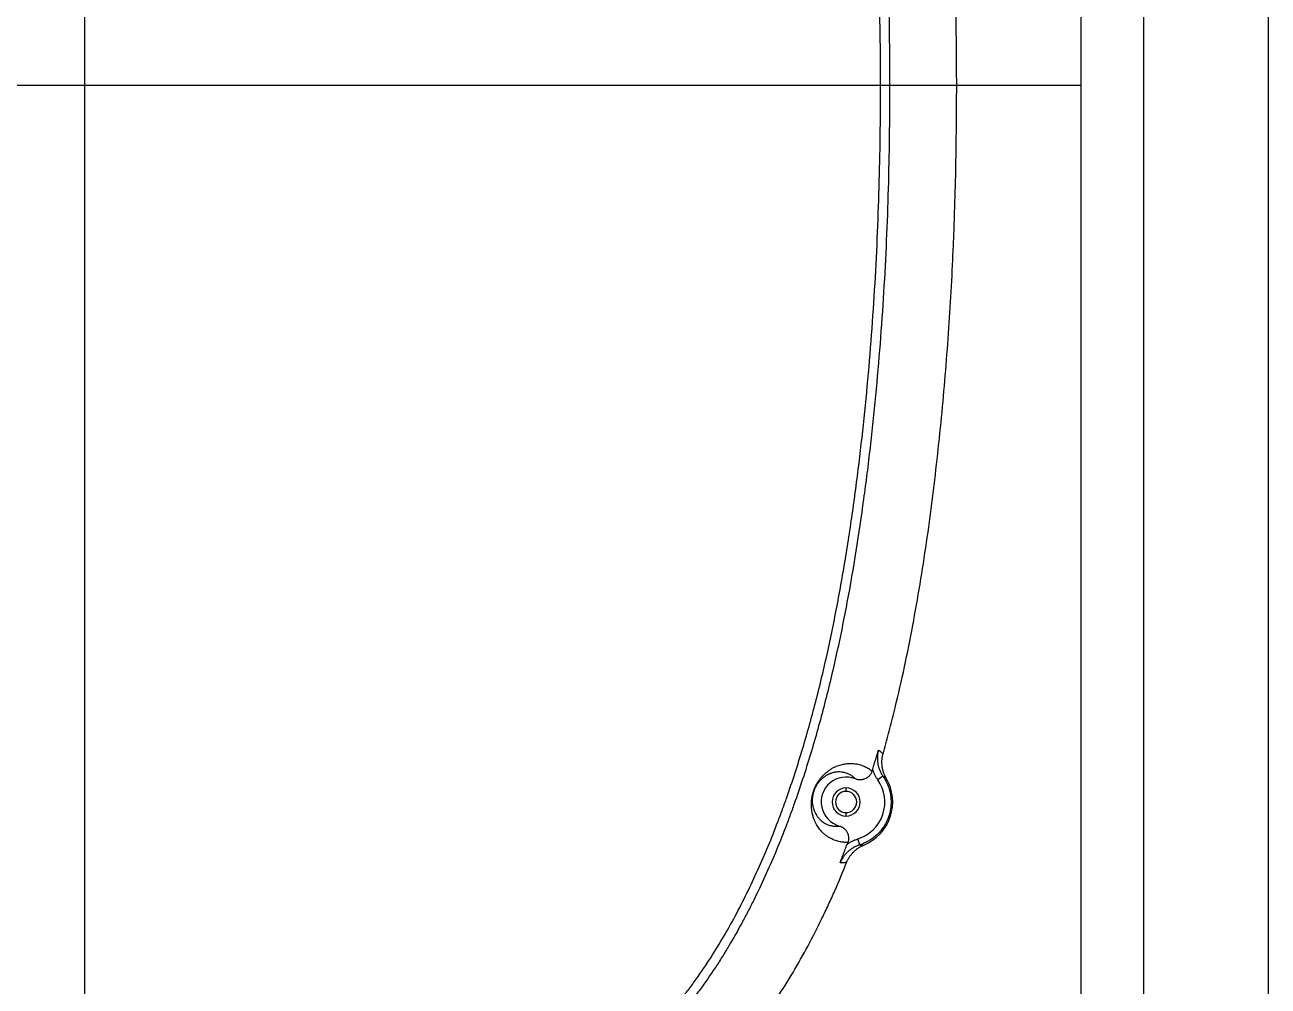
# Model space of a CAD drawing. Header units: millimetres. Extents: x -33000 to 294000, y 0 to 42408.
# Drawn here: x 136958.7 to 137158.3, y 13560.1 to 13714.4 of the extents above; entities that cross this region are included whole.
import ezdxf

# ---------------------------------------------------------------- set-up
doc = ezdxf.new("R2010")
doc.units = ezdxf.units.MM
doc.header["$LTSCALE"] = 50
doc.linetypes.add('DASHDOT', pattern=[22, 20, -1, 0, -1])
doc.layers.add('arch', color=8, linetype='Continuous')

msp = doc.modelspace()

# ---------------------------------------------------------------- linework, layer by layer
at = {"layer": 'arch'}
for p, q in [((137158.27, 14734.6), (137158.27, 13324.6)), ((137138.27, 14714.6), (137138.27, 13344.6)), ((136968.27, 14704.6), (136968.27, 13354.6)), ((137128.27, 13354.6), (137128.27, 14704.6))]:
    msp.add_line(p, q, dxfattribs=at)
at = {"layer": 'arch', "linetype": 'DASHDOT'}
msp.add_line((137128.27, 13704.6), (136400.19, 13704.6), dxfattribs=at)
at = {"layer": 'arch', "linetype": 'Continuous'}
for p, q in [((137096.44, 13593.73), (137095.62, 13593.16)), ((137090.52, 13591.31), (137090.52, 13591.86)), ((137090.52, 13587.36), (137090.52, 13587.91)), ((137092.7, 13582.72), (137092.39, 13583.68))]:
    msp.add_line(p, q, dxfattribs=at)
for radius, start, end in [(4, 67.9014, 254.5737), (6.22, 287.5692, 34.8421), (7.48, 292.3522, 30.5285), (2.25, 90, 270), (1.7, 90, 270), (2.25, 270, 90), (1.7, 270, 90)]:
    msp.add_arc((137090.52, 13589.61), radius, start, end, dxfattribs=at)
for points, knots in [([(136963.32, 13896.07), (136966.11, 13895.86), (136968.9, 13895.6), (136974.45, 13894.98), (136977.21, 13894.63), (136982.72, 13893.83), (136985.46, 13893.38), (136990.92, 13892.37), (136993.64, 13891.82), (136999.05, 13890.59), (137001.74, 13889.91), (137007.09, 13888.44), (137009.76, 13887.64), (137013.73, 13886.33), (137015.05, 13885.87), (137017.68, 13884.92), (137018.99, 13884.43), (137020.95, 13883.66), (137021.93, 13883.27), (137022.9, 13882.86), (137023.39, 13882.66), (137023.55, 13882.59), (137023.88, 13882.45), (137025.34, 13881.83), (137026.78, 13881.19), (137029.32, 13880), (137031.84, 13878.78), (137035.55, 13876.82), (137037.97, 13875.43), (137040.36, 13873.99), (137041.54, 13873.25), (137043.88, 13871.72), (137045.04, 13870.94), (137047.32, 13869.31), (137048.44, 13868.47), (137050.11, 13867.18), (137050.93, 13866.52), (137051.89, 13865.74), (137052.29, 13865.4), (137052.56, 13865.17), (137052.7, 13865.06), (137053.91, 13864.03), (137054.96, 13863.09), (137057.01, 13861.18), (137058.01, 13860.21), (137059.96, 13858.22), (137060.91, 13857.2), (137062.76, 13855.13), (137063.66, 13854.07), (137065.41, 13851.91), (137066.25, 13850.81), (137067.9, 13848.57), (137068.69, 13847.43), (137069.84, 13845.69), (137070.22, 13845.1), (137070.97, 13843.92), (137071.33, 13843.32), (137072.05, 13842.12), (137072.4, 13841.51), (137073.09, 13840.28), (137073.44, 13839.67), (137073.86, 13838.89), (137073.94, 13838.74), (137074.11, 13838.43), (137074.19, 13838.27), (137074.44, 13837.8), (137074.93, 13836.87), (137075.4, 13835.92), (137076.34, 13834.03), (137076.94, 13832.77), (137078.1, 13830.22), (137078.66, 13828.94), (137080.28, 13825.07), (137081.28, 13822.47), (137083.14, 13817.21), (137084.01, 13814.57), (137085.62, 13809.23), (137086.37, 13806.54), (137087.76, 13801.13), (137088.41, 13798.4), (137089.16, 13794.98), (137089.38, 13793.95), (137089.6, 13792.92), (137089.74, 13792.23), (137089.81, 13791.89), (137090.16, 13790.17), (137090.43, 13788.8), (137091.2, 13784.67), (137091.68, 13781.91), (137092.56, 13776.41), (137092.96, 13773.65), (137094.08, 13765.38), (137094.71, 13759.87), (137095.5, 13751.6), (137095.75, 13748.84), (137096.18, 13743.32), (137096.37, 13740.56), (137096.87, 13732.28), (137097.35, 13721.23), (137097.5, 13710.18), (137097.5, 13699.12), (137097.43, 13693.59), (137097.12, 13682.53), (137096.88, 13677), (137096.37, 13668.69), (137096.18, 13665.92), (137095.75, 13660.39), (137095.5, 13657.62), (137094.97, 13652.08), (137094.68, 13649.3), (137094.21, 13645.15), (137094.04, 13643.76), (137093.69, 13640.99), (137093.51, 13639.6), (137092.57, 13632.67), (137091.69, 13627.15), (137090.15, 13618.93), (137089.6, 13616.2), (137088.4, 13610.76), (137087.75, 13608.04), (137086.36, 13602.65), (137085.62, 13599.96), (137084, 13594.61), (137083.13, 13591.95), (137082.07, 13588.98), (137081.96, 13588.65), (137081.72, 13587.99), (137081.6, 13587.66), (137081.23, 13586.67), (137080.49, 13584.71), (137079.71, 13582.76), (137078.09, 13578.9), (137076.93, 13576.36), (137075.39, 13573.25), (137075.07, 13572.63), (137074.43, 13571.39), (137074.11, 13570.78), (137073.11, 13568.94), (137072.43, 13567.73), (137071.36, 13565.94), (137071, 13565.34), (137070.26, 13564.16), (137069.88, 13563.57), (137068.72, 13561.82), (137067.92, 13560.67), (137066.68, 13558.97), (137066.25, 13558.41), (137065.72, 13557.71), (137065.61, 13557.57), (137065.39, 13557.29), (137065.06, 13556.88), (137063.85, 13555.37), (137062.72, 13554.03), (137060.86, 13551.95), (137059.91, 13550.93), (137057.96, 13548.95), (137056.97, 13547.98), (137054.94, 13546.09), (137053.9, 13545.17), (137051.79, 13543.37), (137050.71, 13542.5), (137048.52, 13540.79), (137047.41, 13539.96), (137045.14, 13538.34), (137043.99, 13537.55), (137042.23, 13536.4), (137041.35, 13535.84), (137040.3, 13535.19), (137039.85, 13534.91), (137039.55, 13534.73), (137039.4, 13534.64), (137038.04, 13533.82), (137036.83, 13533.12), (137034.38, 13531.77), (137031.91, 13530.46), (137029.41, 13529.24), (137025.63, 13527.48), (137023.08, 13526.38), (137017.91, 13524.35), (137015.3, 13523.41), (137010.03, 13521.66), (137007.36, 13520.85), (137003.33, 13519.73), (137001.98, 13519.37), (136999.95, 13518.86), (136999.27, 13518.69), (136998.25, 13518.45), (136997.91, 13518.37), (136997.22, 13518.21), (136995.52, 13517.81), (136993.8, 13517.44), (136991.75, 13517.02), (136991.06, 13516.88), (136989.68, 13516.61), (136989, 13516.48), (136985.55, 13515.84), (136982.79, 13515.39), (136977.25, 13514.58), (136974.47, 13514.23), (136970.3, 13513.76), (136968.9, 13513.62), (136966.11, 13513.36), (136964.72, 13513.24), (136963.32, 13513.13)], [0, 0, 0, 0, 0.015625, 0.015625, 0.03125, 0.03125, 0.046875, 0.046875, 0.0625, 0.0625, 0.078125, 0.078125, 0.09375, 0.09375, 0.101562, 0.101562, 0.109375, 0.109375, 0.113281, 0.115234, 0.115234, 0.116211, 0.116211, 0.117187, 0.125, 0.125, 0.132812, 0.140625, 0.148437, 0.148437, 0.15625, 0.15625, 0.164062, 0.164062, 0.171875, 0.171875, 0.175781, 0.177734, 0.178711, 0.178711, 0.179687, 0.179687, 0.1875, 0.1875, 0.195312, 0.195312, 0.203125, 0.203125, 0.210937, 0.210937, 0.21875, 0.21875, 0.226562, 0.226562, 0.230469, 0.230469, 0.234375, 0.234375, 0.238281, 0.238281, 0.242187, 0.242187, 0.243164, 0.243164, 0.244141, 0.244141, 0.246094, 0.25, 0.25, 0.257812, 0.257812, 0.265625, 0.265625, 0.28125, 0.28125, 0.296875, 0.296875, 0.3125, 0.3125, 0.328125, 0.328125, 0.332031, 0.333984, 0.333984, 0.335937, 0.335937, 0.34375, 0.34375, 0.359375, 0.359375, 0.375, 0.375, 0.40625, 0.40625, 0.421875, 0.421875, 0.4375, 0.4375, 0.46875, 0.5, 0.5, 0.53125, 0.53125, 0.5625, 0.5625, 0.578125, 0.578125, 0.59375, 0.59375, 0.609375, 0.609375, 0.617187, 0.617187, 0.625, 0.625, 0.65625, 0.65625, 0.671875, 0.671875, 0.6875, 0.6875, 0.703125, 0.703125, 0.71875, 0.71875, 0.720703, 0.720703, 0.722656, 0.722656, 0.726562, 0.734375, 0.734375, 0.75, 0.75, 0.753906, 0.753906, 0.757812, 0.757812, 0.765625, 0.765625, 0.769531, 0.769531, 0.773437, 0.773437, 0.78125, 0.78125, 0.785156, 0.785156, 0.786133, 0.786133, 0.787109, 0.789062, 0.796875, 0.796875, 0.804687, 0.804687, 0.8125, 0.8125, 0.820312, 0.820312, 0.828125, 0.828125, 0.835937, 0.835937, 0.84375, 0.84375, 0.847656, 0.849609, 0.850586, 0.850586, 0.851562, 0.851562, 0.859375, 0.859375, 0.867187, 0.875, 0.875, 0.890625, 0.890625, 0.90625, 0.90625, 0.921875, 0.921875, 0.929687, 0.929687, 0.933594, 0.933594, 0.935547, 0.935547, 0.9375, 0.945312, 0.945312, 0.949219, 0.949219, 0.953125, 0.953125, 0.96875, 0.96875, 0.984375, 0.984375, 0.992187, 0.992187, 1, 1, 1, 1]), ([(136963.2, 13514.63), (136965.98, 13514.84), (136968.74, 13515.1), (136974.25, 13515.71), (136977, 13516.06), (136982.48, 13516.86), (136985.21, 13517.3), (136990.65, 13518.31), (136993.36, 13518.86), (136998.76, 13520.09), (137001.45, 13520.77), (137005.47, 13521.87), (137006.81, 13522.26), (137008.47, 13522.76), (137008.81, 13522.87), (137009.47, 13523.07), (137010.47, 13523.38), (137011.46, 13523.71), (137014.76, 13524.8), (137017.37, 13525.74), (137022.52, 13527.77), (137025.07, 13528.86), (137028.83, 13530.62), (137031.32, 13531.83), (137033.77, 13533.13), (137036.2, 13534.48), (137037.41, 13535.18), (137038.75, 13535.99), (137038.9, 13536.08), (137039.2, 13536.26), (137039.65, 13536.53), (137040.68, 13537.18), (137041.56, 13537.74), (137043.3, 13538.88), (137044.44, 13539.67), (137046.68, 13541.27), (137047.79, 13542.1), (137049.96, 13543.8), (137051.02, 13544.67), (137053.11, 13546.45), (137054.14, 13547.37), (137056.15, 13549.24), (137057.13, 13550.21), (137059.05, 13552.18), (137059.99, 13553.19), (137061.83, 13555.27), (137062.73, 13556.33), (137063.82, 13557.69), (137064.04, 13557.96), (137064.36, 13558.38), (137064.47, 13558.51), (137064.68, 13558.79), (137065.22, 13559.48), (137065.74, 13560.18), (137066.97, 13561.87), (137067.75, 13563.02), (137069.27, 13565.34), (137069.99, 13566.51), (137071.4, 13568.89), (137072.07, 13570.09), (137073.37, 13572.53), (137074, 13573.75), (137075.83, 13577.47), (137076.96, 13579.99), (137078.55, 13583.82), (137079.32, 13585.76), (137080.05, 13587.71), (137080.35, 13588.53), (137080.41, 13588.69), (137080.53, 13589.02), (137080.71, 13589.51), (137080.88, 13590), (137081.92, 13592.95), (137082.77, 13595.59), (137084.36, 13600.89), (137085.1, 13603.56), (137086.46, 13608.91), (137087.1, 13611.6), (137088.27, 13617), (137088.82, 13619.71), (137089.83, 13625.15), (137090.53, 13629.24), (137091.26, 13634.04), (137091.61, 13636.44), (137091.75, 13637.47), (137091.85, 13638.15), (137091.89, 13638.5), (137092.31, 13641.59), (137092.99, 13647.09), (137093.56, 13652.58), (137094.09, 13658.08), (137094.32, 13660.82), (137094.75, 13666.31), (137094.94, 13669.06), (137095.43, 13677.29), (137095.67, 13682.78), (137095.98, 13693.75), (137096.05, 13699.23), (137096.05, 13710.19), (137095.97, 13715.67), (137095.66, 13726.63), (137095.43, 13732.1), (137094.93, 13740.31), (137094.74, 13743.05), (137094.31, 13748.52), (137094.07, 13751.26), (137093.29, 13759.46), (137092.67, 13764.93), (137091.57, 13773.12), (137091.17, 13775.86), (137090.3, 13781.32), (137089.83, 13784.05), (137089.07, 13788.14), (137088.8, 13789.5), (137088.46, 13791.21), (137088.39, 13791.55), (137088.25, 13792.23), (137088.04, 13793.25), (137087.24, 13796.99), (137086.44, 13800.37), (137085.07, 13805.74), (137084.33, 13808.41), (137082.75, 13813.7), (137081.89, 13816.33), (137080.06, 13821.55), (137079.08, 13824.13), (137077.48, 13827.97), (137076.38, 13830.51), (137075.2, 13833.03), (137074.27, 13834.9), (137073.8, 13835.84), (137073.24, 13836.92), (137072.99, 13837.38), (137072.83, 13837.69), (137072.75, 13837.85), (137072, 13839.24), (137071.32, 13840.45), (137070.26, 13842.25), (137069.9, 13842.84), (137069.16, 13844.02), (137068.79, 13844.6), (137067.65, 13846.34), (137066.87, 13847.47), (137065.24, 13849.7), (137064.41, 13850.79), (137062.68, 13852.93), (137061.79, 13853.99), (137059.96, 13856.05), (137059.02, 13857.06), (137057.09, 13859.03), (137056.1, 13860), (137054.07, 13861.9), (137053.03, 13862.83), (137051.83, 13863.85), (137051.7, 13863.96), (137051.43, 13864.19), (137051.3, 13864.3), (137050.89, 13864.63), (137050.08, 13865.3), (137049.26, 13865.95), (137047.61, 13867.24), (137046.5, 13868.07), (137044.24, 13869.68), (137043.09, 13870.46), (137040.78, 13871.98), (137039.6, 13872.71), (137037.23, 13874.14), (137034.83, 13875.52), (137031.16, 13877.46), (137028.66, 13878.67), (137026.13, 13879.84), (137024.86, 13880.41), (137023.42, 13881.03), (137023.26, 13881.1), (137022.93, 13881.23), (137022.77, 13881.3), (137022.29, 13881.5), (137021.32, 13881.9), (137020.35, 13882.29), (137018.41, 13883.05), (137017.11, 13883.54), (137014.5, 13884.48), (137013.19, 13884.93), (137009.25, 13886.23), (137006.61, 13887.02), (137001.3, 13888.48), (136998.63, 13889.15), (136993.27, 13890.36), (136990.57, 13890.92), (136985.16, 13891.91), (136982.44, 13892.36), (136976.98, 13893.15), (136974.24, 13893.5), (136968.74, 13894.11), (136965.98, 13894.36), (136963.2, 13894.58)], [0, 0, 0, 0, 0.015625, 0.015625, 0.03125, 0.03125, 0.046875, 0.046875, 0.0625, 0.0625, 0.078125, 0.078125, 0.085938, 0.085938, 0.087891, 0.087891, 0.089844, 0.09375, 0.09375, 0.109375, 0.109375, 0.125, 0.125, 0.132812, 0.140625, 0.140625, 0.148437, 0.148437, 0.149414, 0.149414, 0.150391, 0.152344, 0.15625, 0.15625, 0.164062, 0.164062, 0.171875, 0.171875, 0.179687, 0.179687, 0.1875, 0.1875, 0.195312, 0.195312, 0.203125, 0.203125, 0.210938, 0.210938, 0.212891, 0.212891, 0.213867, 0.213867, 0.214844, 0.21875, 0.21875, 0.226563, 0.226563, 0.234375, 0.234375, 0.242188, 0.242188, 0.25, 0.25, 0.265625, 0.265625, 0.273438, 0.277344, 0.277344, 0.27832, 0.27832, 0.279297, 0.28125, 0.28125, 0.296875, 0.296875, 0.3125, 0.3125, 0.328125, 0.328125, 0.34375, 0.34375, 0.359375, 0.367188, 0.371094, 0.373047, 0.373047, 0.375, 0.375, 0.390625, 0.40625, 0.40625, 0.421875, 0.421875, 0.4375, 0.4375, 0.46875, 0.46875, 0.5, 0.5, 0.53125, 0.53125, 0.5625, 0.5625, 0.578125, 0.578125, 0.59375, 0.59375, 0.625, 0.625, 0.640625, 0.640625, 0.65625, 0.65625, 0.664063, 0.664063, 0.666016, 0.666016, 0.667969, 0.671875, 0.6875, 0.6875, 0.703125, 0.703125, 0.71875, 0.71875, 0.734375, 0.734375, 0.742188, 0.75, 0.75, 0.753906, 0.755859, 0.756836, 0.756836, 0.757813, 0.757813, 0.765625, 0.765625, 0.769531, 0.769531, 0.773438, 0.773438, 0.78125, 0.78125, 0.789063, 0.789063, 0.796875, 0.796875, 0.804688, 0.804688, 0.8125, 0.8125, 0.820313, 0.820313, 0.821289, 0.821289, 0.822266, 0.822266, 0.824219, 0.828125, 0.828125, 0.835938, 0.835938, 0.84375, 0.84375, 0.851563, 0.851563, 0.859375, 0.867188, 0.875, 0.875, 0.882813, 0.882813, 0.883789, 0.883789, 0.884766, 0.884766, 0.886719, 0.890625, 0.890625, 0.898438, 0.898438, 0.90625, 0.90625, 0.921875, 0.921875, 0.9375, 0.9375, 0.953125, 0.953125, 0.96875, 0.96875, 0.984375, 0.984375, 1, 1, 1, 1]), ([(137096.45, 13597.31), (137096.76, 13598.4), (137097.05, 13599.49), (137097.63, 13601.68), (137097.91, 13602.78), (137098.72, 13606.07), (137099.23, 13608.27), (137100.19, 13612.68), (137100.64, 13614.89), (137101.48, 13619.31), (137102.28, 13623.74), (137102.98, 13628.19), (137103.64, 13632.64), (137103.95, 13634.86), (137104.81, 13641.56), (137105.31, 13646.03), (137105.98, 13652.75), (137106.18, 13654.99), (137106.56, 13659.47), (137106.74, 13661.72), (137107.06, 13666.22), (137107.21, 13668.47), (137107.47, 13672.97), (137107.58, 13675.22), (137107.73, 13678.61), (137107.78, 13679.74), (137107.87, 13682), (137107.91, 13683.12), (137108.02, 13686.51), (137108.08, 13688.77), (137108.15, 13692.16), (137108.17, 13693.29), (137108.2, 13695.55), (137108.25, 13698.93), (137108.27, 13702.32), (137108.27, 13709.1), (137108.22, 13713.61), (137108.08, 13720.38), (137108.02, 13722.64), (137107.87, 13727.15), (137107.7, 13731.67), (137107.47, 13736.18), (137107.27, 13739.56), (137107.2, 13740.69), (137107.06, 13742.94), (137106.98, 13744.07), (137106.74, 13747.45), (137106.57, 13749.7), (137106.18, 13754.19), (137105.98, 13756.44), (137105.32, 13763.16), (137104.81, 13767.64), (137103.95, 13774.34), (137103.64, 13776.57), (137102.98, 13781.02), (137102.28, 13785.47), (137101.48, 13789.9), (137100.64, 13794.32), (137100.19, 13796.53), (137099.23, 13800.94), (137098.72, 13803.14), (137097.91, 13806.43), (137097.63, 13807.53), (137097.05, 13809.72), (137096.76, 13810.81), (137096.45, 13811.9)], [0, 0, 0, 0, 0.015625, 0.015625, 0.03125, 0.03125, 0.0625, 0.0625, 0.09375, 0.09375, 0.125, 0.15625, 0.15625, 0.1875, 0.1875, 0.25, 0.25, 0.28125, 0.28125, 0.3125, 0.3125, 0.34375, 0.34375, 0.375, 0.375, 0.390625, 0.390625, 0.40625, 0.40625, 0.4375, 0.4375, 0.453125, 0.453125, 0.46875, 0.5, 0.5, 0.5625, 0.5625, 0.59375, 0.59375, 0.625, 0.65625, 0.65625, 0.671875, 0.671875, 0.6875, 0.6875, 0.71875, 0.71875, 0.75, 0.75, 0.8125, 0.8125, 0.84375, 0.84375, 0.875, 0.90625, 0.90625, 0.9375, 0.9375, 0.96875, 0.96875, 0.984375, 0.984375, 1, 1, 1, 1]), ([(137094.78, 13594.9), (137094.83, 13595.03), (137094.87, 13595.17), (137094.95, 13595.43), (137094.99, 13595.56), (137095.07, 13595.83), (137095.11, 13595.95), (137095.17, 13596.15), (137095.19, 13596.21), (137095.23, 13596.34), (137095.25, 13596.4), (137095.34, 13596.72), (137095.42, 13596.97), (137095.54, 13597.34), (137095.58, 13597.46), (137095.63, 13597.64), (137095.66, 13597.74), (137095.69, 13597.84), (137095.71, 13597.89), (137095.72, 13597.92), (137095.72, 13597.93), (137095.73, 13597.95)], [0, 0, 0, 0, 0.125, 0.125, 0.25, 0.25, 0.375, 0.375, 0.4375, 0.4375, 0.5, 0.5, 0.75, 0.75, 0.875, 0.875, 0.9375, 0.96875, 0.984375, 0.984375, 1, 1, 1, 1]), ([(137095.73, 13597.95), (137095.68, 13597.77), (137095.64, 13597.59), (137095.59, 13597.32), (137095.58, 13597.22), (137095.56, 13597.09), (137095.56, 13597.04), (137095.55, 13596.95), (137095.55, 13596.9), (137095.54, 13596.67), (137095.54, 13596.49), (137095.56, 13596.12), (137095.58, 13595.94), (137095.63, 13595.67), (137095.64, 13595.58), (137095.67, 13595.44), (137095.69, 13595.4), (137095.71, 13595.31), (137095.72, 13595.26), (137095.78, 13595.04), (137095.84, 13594.86), (137095.98, 13594.53), (137096.06, 13594.36), (137096.24, 13594.04), (137096.33, 13593.88), (137096.44, 13593.73)], [0, 0, 0, 0, 0.125, 0.125, 0.1875, 0.1875, 0.21875, 0.21875, 0.25, 0.25, 0.375, 0.375, 0.5, 0.5, 0.5625, 0.5625, 0.59375, 0.59375, 0.625, 0.625, 0.75, 0.75, 0.875, 0.875, 1, 1, 1, 1]), ([(137095.73, 13597.95), (137095.85, 13597.85), (137095.97, 13597.75), (137096.15, 13597.59), (137096.21, 13597.54), (137096.33, 13597.43), (137096.39, 13597.37), (137096.45, 13597.31)], [0, 0, 0, 0, 0.5, 0.5, 0.75, 0.75, 1, 1, 1, 1]), ([(137096.96, 13593.41), (137096.88, 13593.55), (137096.8, 13593.7), (137096.66, 13594.01), (137096.59, 13594.16), (137096.49, 13594.48), (137096.44, 13594.64), (137096.39, 13594.84), (137096.38, 13594.89), (137096.36, 13594.97), (137096.36, 13595.01), (137096.33, 13595.14), (137096.32, 13595.22), (137096.29, 13595.47), (137096.26, 13595.8), (137096.27, 13596.14), (137096.28, 13596.39), (137096.29, 13596.47), (137096.31, 13596.64), (137096.32, 13596.73), (137096.37, 13596.98), (137096.4, 13597.14), (137096.45, 13597.31)], [0, 0, 0, 0, 0.125, 0.125, 0.25, 0.25, 0.375, 0.375, 0.40625, 0.40625, 0.4375, 0.4375, 0.5, 0.5, 0.625, 0.75, 0.75, 0.8125, 0.8125, 0.875, 0.875, 1, 1, 1, 1]), ([(137090.79, 13583.11), (137090.67, 13583.11), (137090.56, 13583.11), (137090.32, 13583.12), (137090.2, 13583.13), (137089.97, 13583.15), (137089.85, 13583.17), (137089.61, 13583.21), (137089.48, 13583.23), (137089.24, 13583.29), (137089.11, 13583.32), (137088.86, 13583.4), (137088.73, 13583.45), (137088.47, 13583.55), (137088.34, 13583.61), (137088.08, 13583.74), (137087.94, 13583.82), (137087.74, 13583.94), (137087.67, 13583.98), (137087.53, 13584.08), (137087.46, 13584.13), (137087.25, 13584.28), (137087.11, 13584.4), (137086.89, 13584.59), (137086.82, 13584.66), (137086.67, 13584.8), (137086.6, 13584.88), (137086.46, 13585.04), (137086.38, 13585.13), (137086.24, 13585.31), (137086.16, 13585.4), (137086.02, 13585.61), (137085.95, 13585.72), (137085.8, 13585.96), (137085.73, 13586.08), (137085.59, 13586.35), (137085.52, 13586.5), (137085.42, 13586.74), (137085.39, 13586.82), (137085.32, 13586.99), (137085.29, 13587.08), (137085.23, 13587.27), (137085.2, 13587.37), (137085.15, 13587.58), (137085.12, 13587.69), (137085.08, 13587.87), (137085.07, 13587.93), (137085.05, 13588.05), (137085.03, 13588.12), (137085.01, 13588.25), (137085, 13588.32), (137084.99, 13588.46), (137084.98, 13588.54), (137084.97, 13588.65), (137084.97, 13588.69), (137084.96, 13588.77), (137084.96, 13588.82), (137084.95, 13588.94), (137084.95, 13589.03), (137084.95, 13589.22), (137084.95, 13589.32), (137084.95, 13589.47), (137084.95, 13589.53), (137084.96, 13589.64), (137084.97, 13589.7), (137084.98, 13589.82), (137084.98, 13589.89), (137085, 13590.02), (137085.01, 13590.09), (137085.03, 13590.23), (137085.04, 13590.31), (137085.06, 13590.41), (137085.06, 13590.43), (137085.07, 13590.47), (137085.07, 13590.49), (137085.09, 13590.56), (137085.09, 13590.6), (137085.11, 13590.69), (137085.12, 13590.74), (137085.15, 13590.83), (137085.16, 13590.88), (137085.18, 13590.95), (137085.18, 13590.96), (137085.19, 13590.98), (137085.2, 13591.02), (137085.21, 13591.06), (137085.23, 13591.14), (137085.25, 13591.19), (137085.27, 13591.27), (137085.28, 13591.3), (137085.3, 13591.36), (137085.33, 13591.44), (137085.36, 13591.52), (137085.39, 13591.6), (137085.4, 13591.64), (137085.42, 13591.67), (137085.43, 13591.7), (137085.43, 13591.71), (137085.46, 13591.78), (137085.48, 13591.83), (137085.52, 13591.92), (137085.54, 13591.97), (137085.57, 13592.03), (137085.58, 13592.05), (137085.6, 13592.1), (137085.61, 13592.12), (137085.64, 13592.18), (137085.66, 13592.22), (137085.7, 13592.3), (137085.72, 13592.33), (137085.78, 13592.44), (137085.81, 13592.51), (137085.87, 13592.6), (137085.89, 13592.63), (137085.92, 13592.69), (137085.94, 13592.72), (137085.99, 13592.81), (137086.03, 13592.86), (137086.09, 13592.96), (137086.12, 13593.01), (137086.19, 13593.1), (137086.22, 13593.15), (137086.28, 13593.23), (137086.31, 13593.27), (137086.4, 13593.39), (137086.46, 13593.46), (137086.55, 13593.56), (137086.58, 13593.6), (137086.63, 13593.66), (137086.66, 13593.69), (137086.74, 13593.78), (137086.79, 13593.84), (137086.9, 13593.95), (137086.95, 13594), (137087.1, 13594.14), (137087.2, 13594.23), (137087.38, 13594.39), (137087.48, 13594.46), (137087.65, 13594.6), (137087.74, 13594.66), (137087.91, 13594.77), (137087.99, 13594.83), (137088.15, 13594.93), (137088.23, 13594.97), (137088.38, 13595.06), (137088.45, 13595.1), (137088.6, 13595.17), (137088.67, 13595.21), (137088.82, 13595.27), (137088.88, 13595.31), (137089.09, 13595.39), (137089.22, 13595.44), (137089.47, 13595.53), (137089.59, 13595.56), (137089.83, 13595.63), (137089.95, 13595.65), (137090.17, 13595.7), (137090.28, 13595.72), (137090.49, 13595.75), (137090.59, 13595.76), (137090.79, 13595.78), (137090.88, 13595.79), (137091.16, 13595.8), (137091.34, 13595.8), (137091.68, 13595.78), (137091.84, 13595.77), (137092.15, 13595.73), (137092.29, 13595.7), (137092.57, 13595.64), (137092.71, 13595.6), (137092.96, 13595.53), (137093.08, 13595.48), (137093.32, 13595.39), (137093.43, 13595.35), (137093.65, 13595.25), (137093.75, 13595.19), (137093.96, 13595.08), (137094.15, 13594.97), (137094.43, 13594.78), (137094.6, 13594.65), (137094.69, 13594.58)], [0, 0, 0, 0, 0.03125, 0.03125, 0.0625, 0.0625, 0.09375, 0.09375, 0.125, 0.125, 0.15625, 0.15625, 0.1875, 0.1875, 0.21875, 0.21875, 0.25, 0.25, 0.265625, 0.265625, 0.28125, 0.28125, 0.3125, 0.3125, 0.328125, 0.328125, 0.34375, 0.34375, 0.359375, 0.359375, 0.375, 0.375, 0.390625, 0.390625, 0.40625, 0.40625, 0.421875, 0.421875, 0.429688, 0.429688, 0.4375, 0.4375, 0.445313, 0.445313, 0.453125, 0.453125, 0.457031, 0.457031, 0.460938, 0.460938, 0.464844, 0.464844, 0.46875, 0.46875, 0.470703, 0.470703, 0.472656, 0.472656, 0.476563, 0.476563, 0.480469, 0.480469, 0.482422, 0.482422, 0.484375, 0.484375, 0.486328, 0.486328, 0.488281, 0.488281, 0.490234, 0.490234, 0.490723, 0.490723, 0.491211, 0.491211, 0.492188, 0.492188, 0.493164, 0.493164, 0.494141, 0.494141, 0.494385, 0.494385, 0.494629, 0.495117, 0.495117, 0.496094, 0.496094, 0.496582, 0.496582, 0.49707, 0.498047, 0.498047, 0.498535, 0.498779, 0.498779, 0.499023, 0.499023, 0.5, 0.5, 0.500977, 0.500977, 0.501465, 0.501465, 0.501953, 0.501953, 0.50293, 0.50293, 0.503906, 0.503906, 0.505859, 0.505859, 0.506836, 0.506836, 0.507813, 0.507813, 0.509766, 0.509766, 0.511719, 0.511719, 0.513672, 0.513672, 0.515625, 0.515625, 0.519531, 0.519531, 0.521484, 0.521484, 0.523438, 0.523438, 0.527344, 0.527344, 0.53125, 0.53125, 0.539063, 0.539063, 0.546875, 0.546875, 0.554688, 0.554688, 0.5625, 0.5625, 0.570313, 0.570313, 0.578125, 0.578125, 0.585938, 0.585938, 0.59375, 0.59375, 0.609375, 0.609375, 0.625, 0.625, 0.640625, 0.640625, 0.65625, 0.65625, 0.671875, 0.671875, 0.6875, 0.6875, 0.71875, 0.71875, 0.75, 0.75, 0.78125, 0.78125, 0.8125, 0.8125, 0.84375, 0.84375, 0.875, 0.875, 0.90625, 0.90625, 0.9375, 0.96875, 1, 1, 1, 1]), ([(137092.02, 13593.31), (137091.92, 13593.42), (137091.8, 13593.53), (137091.62, 13593.68), (137091.56, 13593.72), (137091.43, 13593.82), (137091.36, 13593.86), (137091.21, 13593.95), (137091.14, 13594), (137090.98, 13594.08), (137090.9, 13594.12), (137090.72, 13594.19), (137090.63, 13594.22), (137090.44, 13594.29), (137090.34, 13594.31), (137090.12, 13594.36), (137090.01, 13594.38), (137089.77, 13594.41), (137089.65, 13594.43), (137089.38, 13594.43), (137089.24, 13594.43), (137089.01, 13594.41), (137088.94, 13594.4), (137088.78, 13594.38), (137088.69, 13594.37), (137088.52, 13594.33), (137088.43, 13594.31), (137088.25, 13594.26), (137088.16, 13594.23), (137088.01, 13594.17), (137087.96, 13594.15), (137087.88, 13594.12), (137087.85, 13594.11), (137087.8, 13594.09), (137087.77, 13594.08), (137087.69, 13594.04), (137087.64, 13594.02), (137087.53, 13593.96), (137087.47, 13593.93), (137087.35, 13593.86), (137087.29, 13593.83), (137087.17, 13593.75), (137087.11, 13593.71), (137086.98, 13593.62), (137086.91, 13593.57), (137086.77, 13593.46), (137086.7, 13593.4), (137086.59, 13593.3), (137086.55, 13593.26), (137086.47, 13593.19), (137086.43, 13593.15), (137086.35, 13593.06), (137086.31, 13593.02), (137086.25, 13592.95), (137086.22, 13592.92), (137086.18, 13592.87), (137086.16, 13592.84), (137086.09, 13592.76), (137086.04, 13592.7), (137085.97, 13592.6), (137085.94, 13592.57), (137085.89, 13592.49), (137085.87, 13592.45), (137085.81, 13592.37), (137085.78, 13592.33), (137085.74, 13592.25), (137085.73, 13592.23), (137085.7, 13592.18), (137085.68, 13592.15), (137085.65, 13592.09), (137085.63, 13592.06), (137085.6, 13592), (137085.58, 13591.97), (137085.56, 13591.92), (137085.56, 13591.91), (137085.55, 13591.9), (137085.55, 13591.89), (137085.53, 13591.86), (137085.52, 13591.84), (137085.5, 13591.78), (137085.48, 13591.74), (137085.45, 13591.67), (137085.44, 13591.65), (137085.42, 13591.61), (137085.42, 13591.6), (137085.41, 13591.58), (137085.39, 13591.54), (137085.38, 13591.5), (137085.37, 13591.46), (137085.36, 13591.45), (137085.35, 13591.42), (137085.35, 13591.41), (137085.34, 13591.38), (137085.33, 13591.37), (137085.32, 13591.34), (137085.32, 13591.33), (137085.31, 13591.29), (137085.29, 13591.23), (137085.27, 13591.18), (137085.26, 13591.14), (137085.26, 13591.13), (137085.25, 13591.11), (137085.25, 13591.09), (137085.24, 13591.07), (137085.24, 13591.06), (137085.23, 13591.03), (137085.23, 13591), (137085.22, 13590.97), (137085.2, 13590.9), (137085.19, 13590.86), (137085.18, 13590.79), (137085.17, 13590.75), (137085.16, 13590.7), (137085.16, 13590.68), (137085.15, 13590.65), (137085.15, 13590.63), (137085.14, 13590.58), (137085.14, 13590.55), (137085.13, 13590.49), (137085.12, 13590.46), (137085.11, 13590.38), (137085.11, 13590.33), (137085.1, 13590.25), (137085.1, 13590.23), (137085.1, 13590.18), (137085.09, 13590.16), (137085.09, 13590.09), (137085.09, 13590.05), (137085.09, 13589.92), (137085.08, 13589.85), (137085.09, 13589.71), (137085.09, 13589.64), (137085.1, 13589.51), (137085.1, 13589.45), (137085.12, 13589.34), (137085.12, 13589.28), (137085.14, 13589.18), (137085.15, 13589.13), (137085.16, 13589.03), (137085.17, 13588.98), (137085.19, 13588.89), (137085.2, 13588.85), (137085.22, 13588.76), (137085.23, 13588.72), (137085.27, 13588.6), (137085.29, 13588.53), (137085.34, 13588.38), (137085.36, 13588.31), (137085.41, 13588.19), (137085.44, 13588.12), (137085.49, 13588.01), (137085.51, 13587.95), (137085.59, 13587.79), (137085.65, 13587.69), (137085.73, 13587.55), (137085.76, 13587.51), (137085.81, 13587.43), (137085.84, 13587.38), (137085.92, 13587.27), (137085.98, 13587.19), (137086.09, 13587.06), (137086.15, 13586.99), (137086.26, 13586.87), (137086.32, 13586.81), (137086.48, 13586.65), (137086.59, 13586.56), (137086.81, 13586.4), (137086.91, 13586.32), (137087.12, 13586.2), (137087.22, 13586.14), (137087.43, 13586.04), (137087.53, 13586), (137087.72, 13585.92), (137087.82, 13585.89), (137088.01, 13585.83), (137088.1, 13585.81), (137088.28, 13585.77), (137088.37, 13585.76), (137088.54, 13585.74), (137088.63, 13585.73), (137088.8, 13585.72), (137088.88, 13585.72), (137089.05, 13585.72), (137089.13, 13585.72), (137089.29, 13585.73), (137089.37, 13585.74), (137089.45, 13585.75)], [0, 0, 0, 0, 0.0625, 0.0625, 0.09375, 0.09375, 0.125, 0.125, 0.15625, 0.15625, 0.1875, 0.1875, 0.21875, 0.21875, 0.25, 0.25, 0.28125, 0.28125, 0.3125, 0.3125, 0.34375, 0.34375, 0.359375, 0.359375, 0.375, 0.375, 0.390625, 0.390625, 0.40625, 0.40625, 0.414062, 0.414062, 0.417969, 0.417969, 0.421875, 0.421875, 0.429687, 0.429687, 0.4375, 0.4375, 0.445312, 0.445312, 0.453125, 0.453125, 0.460937, 0.460937, 0.46875, 0.46875, 0.472656, 0.472656, 0.476562, 0.476562, 0.480469, 0.480469, 0.482422, 0.482422, 0.484375, 0.484375, 0.488281, 0.488281, 0.490234, 0.490234, 0.492187, 0.492187, 0.494141, 0.494141, 0.495117, 0.495117, 0.496094, 0.496094, 0.49707, 0.49707, 0.498047, 0.498047, 0.498291, 0.498291, 0.498535, 0.498535, 0.499023, 0.499023, 0.5, 0.5, 0.500488, 0.500488, 0.500732, 0.500732, 0.500977, 0.501465, 0.501465, 0.501709, 0.501709, 0.501953, 0.501953, 0.502197, 0.502197, 0.502441, 0.502441, 0.50293, 0.503418, 0.503418, 0.503662, 0.503662, 0.503906, 0.503906, 0.50415, 0.50415, 0.504395, 0.504883, 0.504883, 0.505859, 0.505859, 0.506836, 0.506836, 0.507324, 0.507324, 0.507812, 0.507812, 0.508789, 0.508789, 0.509766, 0.509766, 0.511719, 0.511719, 0.512695, 0.512695, 0.513672, 0.513672, 0.515625, 0.515625, 0.519531, 0.519531, 0.523437, 0.523437, 0.527344, 0.527344, 0.53125, 0.53125, 0.535156, 0.535156, 0.539062, 0.539062, 0.542969, 0.542969, 0.546875, 0.546875, 0.554687, 0.554687, 0.5625, 0.5625, 0.570312, 0.570312, 0.578125, 0.578125, 0.59375, 0.59375, 0.601562, 0.601562, 0.609375, 0.609375, 0.625, 0.625, 0.640625, 0.640625, 0.65625, 0.65625, 0.6875, 0.6875, 0.71875, 0.71875, 0.75, 0.75, 0.78125, 0.78125, 0.8125, 0.8125, 0.84375, 0.84375, 0.875, 0.875, 0.90625, 0.90625, 0.9375, 0.9375, 0.96875, 0.96875, 1, 1, 1, 1]), ([(137094.69, 13594.58), (137094.67, 13594.52), (137094.62, 13594.39), (137094.53, 13594.2), (137094.46, 13594.08), (137094.4, 13594), (137094.38, 13593.97), (137094.34, 13593.91), (137094.32, 13593.89), (137094.25, 13593.81), (137094.15, 13593.71), (137094.05, 13593.62), (137093.96, 13593.55), (137093.94, 13593.53), (137093.88, 13593.49), (137093.85, 13593.48), (137093.76, 13593.42), (137093.64, 13593.36), (137093.51, 13593.3), (137093.41, 13593.27), (137093.38, 13593.26), (137093.31, 13593.24), (137093.28, 13593.23), (137093.18, 13593.2), (137093.04, 13593.18), (137092.9, 13593.17), (137092.8, 13593.16), (137092.77, 13593.16), (137092.7, 13593.17), (137092.66, 13593.17), (137092.56, 13593.17), (137092.42, 13593.19), (137092.22, 13593.24), (137092.09, 13593.28), (137092.02, 13593.31)], [0, 0, 0, 0, 0.0625, 0.125, 0.1875, 0.1875, 0.21875, 0.21875, 0.25, 0.25, 0.3125, 0.375, 0.375, 0.40625, 0.40625, 0.4375, 0.4375, 0.5, 0.5625, 0.5625, 0.59375, 0.59375, 0.625, 0.625, 0.6875, 0.75, 0.75, 0.78125, 0.78125, 0.8125, 0.8125, 0.875, 0.9375, 1, 1, 1, 1]), ([(137096.44, 13593.73), (137096.6, 13593.5), (137096.75, 13593.25), (137097.01, 13592.76), (137097.13, 13592.51), (137097.29, 13592.11), (137097.33, 13591.98), (137097.4, 13591.78), (137097.42, 13591.71), (137097.46, 13591.58), (137097.48, 13591.51), (137097.57, 13591.17), (137097.62, 13590.89), (137097.7, 13590.34), (137097.73, 13590.06), (137097.74, 13589.64), (137097.73, 13589.49), (137097.73, 13589.28), (137097.72, 13589.21), (137097.71, 13589.07), (137097.71, 13589), (137097.68, 13588.65), (137097.63, 13588.37), (137097.52, 13587.82), (137097.44, 13587.55), (137097.31, 13587.15), (137097.26, 13587.02), (137097.18, 13586.82), (137097.15, 13586.76), (137097.09, 13586.63), (137097.06, 13586.56), (137096.91, 13586.25), (137096.64, 13585.75), (137096.31, 13585.3), (137096.05, 13584.97), (137095.96, 13584.86), (137095.84, 13584.73), (137095.82, 13584.7), (137095.77, 13584.65), (137095.69, 13584.58), (137095.62, 13584.5), (137095.37, 13584.25), (137094.94, 13583.89), (137094.48, 13583.57), (137094.18, 13583.39), (137094.12, 13583.35), (137094, 13583.28), (137093.93, 13583.25), (137093.74, 13583.15), (137093.62, 13583.09), (137093.23, 13582.91), (137092.97, 13582.81), (137092.7, 13582.72)], [0, 0, 0, 0, 0.0625, 0.0625, 0.125, 0.125, 0.15625, 0.15625, 0.171875, 0.171875, 0.1875, 0.1875, 0.25, 0.25, 0.3125, 0.3125, 0.34375, 0.34375, 0.359375, 0.359375, 0.375, 0.375, 0.4375, 0.4375, 0.5, 0.5, 0.53125, 0.53125, 0.546875, 0.546875, 0.5625, 0.5625, 0.625, 0.6875, 0.6875, 0.71875, 0.71875, 0.726563, 0.726563, 0.734375, 0.75, 0.75, 0.8125, 0.875, 0.875, 0.890625, 0.890625, 0.90625, 0.90625, 0.9375, 0.9375, 1, 1, 1, 1]), ([(137096.96, 13593.41), (137096.92, 13593.44), (137096.87, 13593.47), (137096.78, 13593.53), (137096.74, 13593.56), (137096.61, 13593.63), (137096.53, 13593.68), (137096.44, 13593.73)], [0, 0, 0, 0, 0.25, 0.25, 0.5, 0.5, 1, 1, 1, 1]), ([(137089.45, 13585.75), (137089.52, 13585.73), (137089.65, 13585.69), (137089.84, 13585.6), (137089.96, 13585.53), (137090.05, 13585.47), (137090.08, 13585.45), (137090.13, 13585.41), (137090.16, 13585.39), (137090.24, 13585.33), (137090.34, 13585.23), (137090.44, 13585.13), (137090.5, 13585.05), (137090.52, 13585.02), (137090.56, 13584.96), (137090.58, 13584.94), (137090.64, 13584.85), (137090.71, 13584.73), (137090.77, 13584.6), (137090.8, 13584.5), (137090.81, 13584.47), (137090.84, 13584.41), (137090.85, 13584.37), (137090.87, 13584.27), (137090.9, 13584.14), (137090.92, 13584), (137090.92, 13583.86), (137090.92, 13583.79), (137090.92, 13583.65), (137090.9, 13583.51), (137090.86, 13583.31), (137090.82, 13583.18), (137090.79, 13583.11)], [0, 0, 0, 0, 0.0625, 0.125, 0.1875, 0.1875, 0.21875, 0.21875, 0.25, 0.25, 0.3125, 0.375, 0.375, 0.40625, 0.40625, 0.4375, 0.4375, 0.5, 0.5625, 0.5625, 0.59375, 0.59375, 0.625, 0.625, 0.6875, 0.75, 0.75, 0.8125, 0.8125, 0.875, 0.9375, 1, 1, 1, 1]), ([(137089.57, 13579.84), (137089.57, 13579.86), (137089.58, 13579.87), (137089.59, 13579.9), (137089.6, 13579.95), (137089.64, 13580.05), (137089.68, 13580.14), (137089.74, 13580.32), (137089.79, 13580.44), (137089.92, 13580.8), (137090.01, 13581.04), (137090.13, 13581.35), (137090.15, 13581.41), (137090.2, 13581.54), (137090.22, 13581.6), (137090.29, 13581.79), (137090.34, 13581.91), (137090.43, 13582.17), (137090.48, 13582.3), (137090.58, 13582.55), (137090.63, 13582.68), (137090.68, 13582.81)], [0, 0, 0, 0, 0.015625, 0.015625, 0.03125, 0.0625, 0.125, 0.125, 0.25, 0.25, 0.5, 0.5, 0.5625, 0.5625, 0.625, 0.625, 0.75, 0.75, 0.875, 0.875, 1, 1, 1, 1]), ([(137092.7, 13582.72), (137092.52, 13582.67), (137092.35, 13582.6), (137092.01, 13582.46), (137091.85, 13582.37), (137091.54, 13582.19), (137091.38, 13582.09), (137091.2, 13581.96), (137091.16, 13581.93), (137091.09, 13581.87), (137090.98, 13581.78), (137090.88, 13581.69), (137090.68, 13581.51), (137090.55, 13581.38), (137090.31, 13581.1), (137090.2, 13580.96), (137090.07, 13580.77), (137090.04, 13580.73), (137089.99, 13580.66), (137089.91, 13580.54), (137089.85, 13580.42), (137089.71, 13580.18), (137089.64, 13580.01), (137089.57, 13579.84)], [0, 0, 0, 0, 0.125, 0.125, 0.25, 0.25, 0.375, 0.375, 0.40625, 0.40625, 0.4375, 0.5, 0.5, 0.625, 0.625, 0.75, 0.75, 0.78125, 0.78125, 0.8125, 0.875, 0.875, 1, 1, 1, 1]), ([(137090.61, 13579.91), (137090.67, 13580.06), (137090.74, 13580.22), (137090.9, 13580.51), (137091.06, 13580.8), (137091.26, 13581.07), (137091.39, 13581.23), (137091.42, 13581.26), (137091.47, 13581.33), (137091.5, 13581.36), (137091.59, 13581.45), (137091.64, 13581.52), (137091.82, 13581.69), (137092.07, 13581.92), (137092.33, 13582.12), (137092.54, 13582.26), (137092.61, 13582.3), (137092.76, 13582.39), (137092.83, 13582.43), (137093.05, 13582.55), (137093.21, 13582.62), (137093.36, 13582.69)], [0, 0, 0, 0, 0.125, 0.125, 0.25, 0.375, 0.375, 0.40625, 0.40625, 0.4375, 0.4375, 0.5, 0.5, 0.625, 0.75, 0.75, 0.8125, 0.8125, 0.875, 0.875, 1, 1, 1, 1]), ([(137092.7, 13582.72), (137092.8, 13582.71), (137092.91, 13582.7), (137093.07, 13582.69), (137093.13, 13582.69), (137093.24, 13582.68), (137093.3, 13582.68), (137093.36, 13582.69)], [0, 0, 0, 0, 0.5, 0.5, 0.75, 0.75, 1, 1, 1, 1]), ([(136963.32, 13507.49), (136966.56, 13507.74), (136969.81, 13508.02), (136976.28, 13508.64), (136979.51, 13508.99), (136985.96, 13509.78), (136989.18, 13510.22), (136994, 13510.97), (136995.6, 13511.23), (136998.81, 13511.78), (137000.41, 13512.08), (137002.8, 13512.55), (137003.6, 13512.71), (137004.8, 13512.95), (137005.2, 13513.03), (137005.99, 13513.2), (137007.98, 13513.63), (137009.96, 13514.09), (137013.12, 13514.86), (137014.69, 13515.26), (137017.81, 13516.11), (137019.37, 13516.56), (137024.01, 13517.96), (137027.07, 13518.99), (137031.61, 13520.69), (137033.11, 13521.29), (137036.09, 13522.53), (137037.58, 13523.18), (137040.52, 13524.55), (137041.98, 13525.26), (137044.15, 13526.38), (137044.87, 13526.77), (137045.95, 13527.35), (137046.3, 13527.55), (137046.84, 13527.85), (137047.02, 13527.95), (137047.37, 13528.15), (137048.97, 13529.06), (137050.54, 13530.02), (137053.28, 13531.77), (137054.62, 13532.67), (137057.25, 13534.55), (137058.54, 13535.52), (137061.07, 13537.52), (137062.3, 13538.55), (137064.72, 13540.69), (137065.89, 13541.79), (137067.62, 13543.5), (137068.19, 13544.07), (137069.31, 13545.24), (137069.86, 13545.84), (137070.96, 13547.04), (137071.5, 13547.65), (137072.29, 13548.58), (137072.56, 13548.9), (137073.08, 13549.53), (137073.34, 13549.84), (137074.64, 13551.43), (137075.64, 13552.74), (137076.85, 13554.39), (137077.09, 13554.73), (137077.56, 13555.39), (137078.27, 13556.4), (137078.95, 13557.42), (137080.3, 13559.47), (137081.17, 13560.86), (137082.83, 13563.67), (137083.64, 13565.09), (137085.18, 13567.97), (137085.93, 13569.43), (137086.82, 13571.28), (137087, 13571.65), (137087.35, 13572.39), (137087.87, 13573.5), (137088.38, 13574.62), (137089.37, 13576.87), (137090, 13578.38), (137090.61, 13579.91)], [0, 0, 0, 0, 0.0625, 0.0625, 0.125, 0.125, 0.1875, 0.1875, 0.21875, 0.21875, 0.25, 0.25, 0.265625, 0.265625, 0.273437, 0.273437, 0.28125, 0.3125, 0.3125, 0.34375, 0.34375, 0.375, 0.375, 0.4375, 0.4375, 0.46875, 0.46875, 0.5, 0.5, 0.53125, 0.53125, 0.546875, 0.546875, 0.554687, 0.554687, 0.558594, 0.558594, 0.5625, 0.59375, 0.59375, 0.625, 0.625, 0.65625, 0.65625, 0.6875, 0.6875, 0.71875, 0.71875, 0.734375, 0.734375, 0.75, 0.75, 0.765625, 0.765625, 0.773437, 0.773437, 0.78125, 0.78125, 0.8125, 0.8125, 0.820312, 0.820312, 0.828125, 0.84375, 0.84375, 0.875, 0.875, 0.90625, 0.90625, 0.9375, 0.9375, 0.945312, 0.945312, 0.953125, 0.96875, 0.96875, 1, 1, 1, 1]), ([(137090.61, 13579.91), (137090.51, 13579.9), (137090.42, 13579.89), (137090.25, 13579.87), (137090.16, 13579.86), (137089.9, 13579.85), (137089.73, 13579.84), (137089.57, 13579.84)], [0, 0, 0, 0, 0.25, 0.25, 0.5, 0.5, 1, 1, 1, 1])]:
    msp.add_open_spline(points, degree=3, knots=knots, dxfattribs=at)
for points in [[(137094.78, 13594.9), (137094.75, 13594.79), (137094.72, 13594.69), (137094.69, 13594.58)], [(137095.62, 13593.16), (137095.53, 13593.29), (137095.35, 13593.56), (137095.13, 13593.99), (137094.93, 13594.44), (137094.83, 13594.74), (137094.78, 13594.9)], [(137090.68, 13582.81), (137090.81, 13582.91), (137091.08, 13583.09), (137091.5, 13583.32), (137091.94, 13583.52), (137092.24, 13583.63), (137092.39, 13583.68)], [(137090.79, 13583.11), (137090.75, 13583.01), (137090.72, 13582.91), (137090.68, 13582.81)]]:
    msp.add_open_spline(points, degree=3, dxfattribs=at)

doc.saveas('drawing.dxf')
